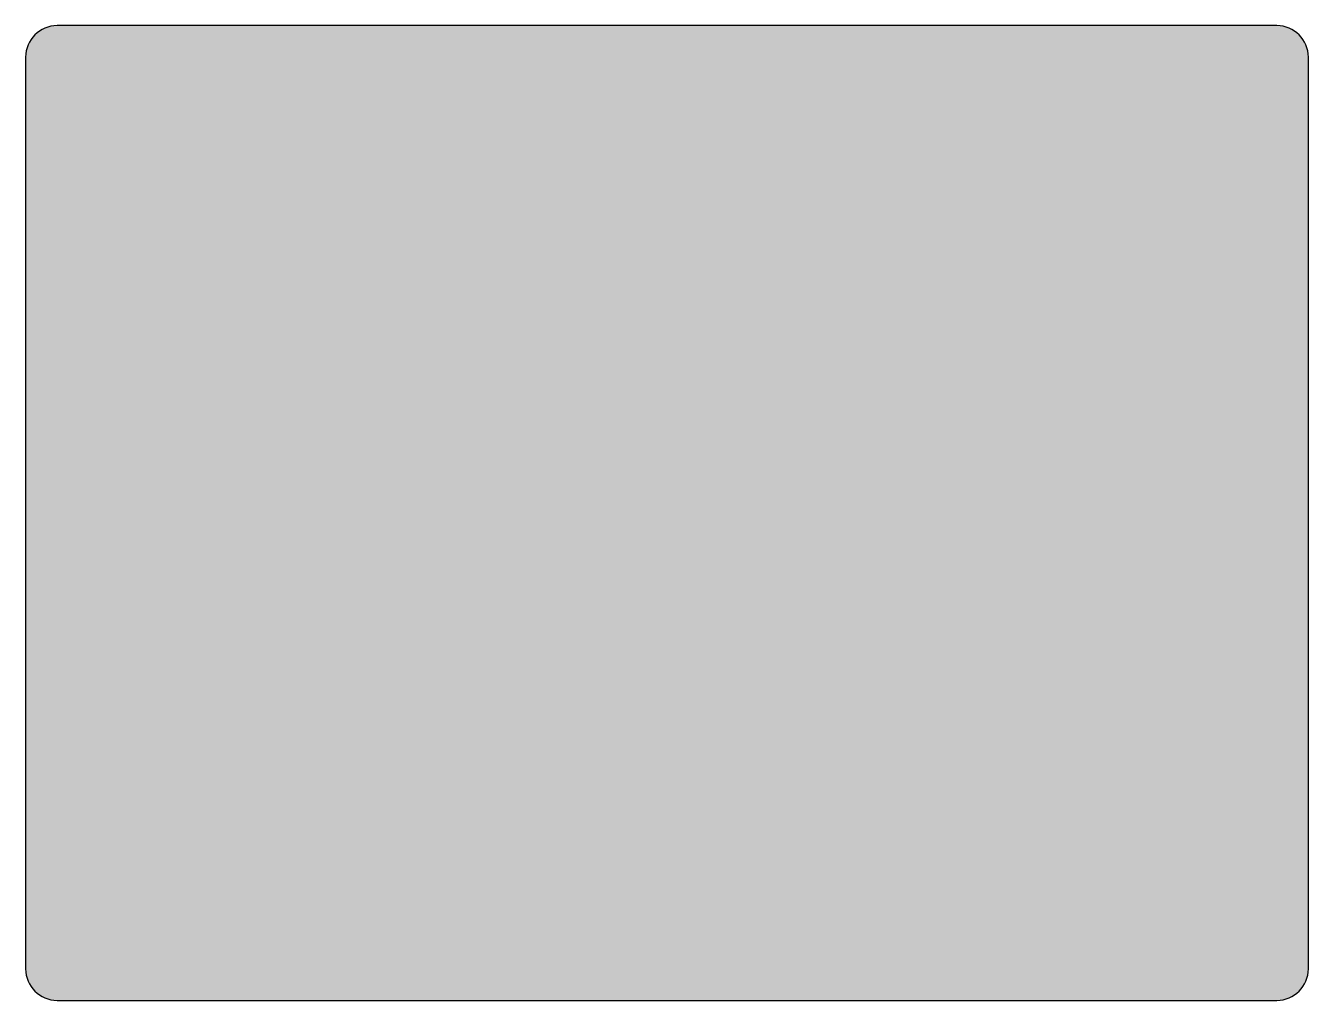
# Model space of a CAD drawing. Extents: x 92 to 214, y -199 to -106.
import ezdxf

# ---------------------------------------------------------------- set-up
doc = ezdxf.new("R2010")
doc.units = 0
doc.header["$MEASUREMENT"] = 0
doc.layers.add('_U_0421_U_043B_U_043E_U_04', color=7, linetype='CONTINUOUS')

msp = doc.modelspace()

# ---------------------------------------------------------------- hatches: boundary and pattern name
at = {"layer": '_U_0421_U_043B_U_043E_U_04'}
h = msp.add_hatch(color=252, dxfattribs=at)
h.dxf.hatch_style = 2
edge = h.paths.add_edge_path()
edge.add_spline(control_points=[(210.71, -199.11), (210.71, -199.11), (94.57, -199.11), (94.57, -199.11), (92.91, -199.11), (91.57, -197.77), (91.57, -196.11), (91.57, -196.11), (91.57, -109.31), (91.57, -109.31), (91.57, -107.66), (92.91, -106.31), (94.57, -106.31), (94.57, -106.31), (210.71, -106.31), (210.71, -106.31), (212.37, -106.31), (213.71, -107.66), (213.71, -109.31), (213.71, -109.31), (213.71, -196.11), (213.71, -196.11), (213.71, -197.77), (212.37, -199.11), (210.71, -199.11)], knot_values=[0, 0, 0, 0, 1, 1, 1, 2, 2, 2, 3, 3, 3, 4, 4, 4, 5, 5, 5, 6, 6, 6, 7, 7, 7, 8, 8, 8, 8], degree=3, periodic=1)

# ---------------------------------------------------------------- linework, layer by layer
msp.add_open_spline([(210.71, -199.11), (210.71, -199.11), (94.57, -199.11), (94.57, -199.11), (92.91, -199.11), (91.57, -197.77), (91.57, -196.11), (91.57, -196.11), (91.57, -109.31), (91.57, -109.31), (91.57, -107.66), (92.91, -106.31), (94.57, -106.31), (94.57, -106.31), (210.71, -106.31), (210.71, -106.31), (212.37, -106.31), (213.71, -107.66), (213.71, -109.31), (213.71, -109.31), (213.71, -196.11), (213.71, -196.11), (213.71, -197.77), (212.37, -199.11), (210.71, -199.11)], degree=3, knots=[0, 0, 0, 0, 1, 1, 1, 2, 2, 2, 3, 3, 3, 4, 4, 4, 5, 5, 5, 6, 6, 6, 7, 7, 7, 8, 8, 8, 8], dxfattribs=at)

doc.saveas('drawing.dxf')
